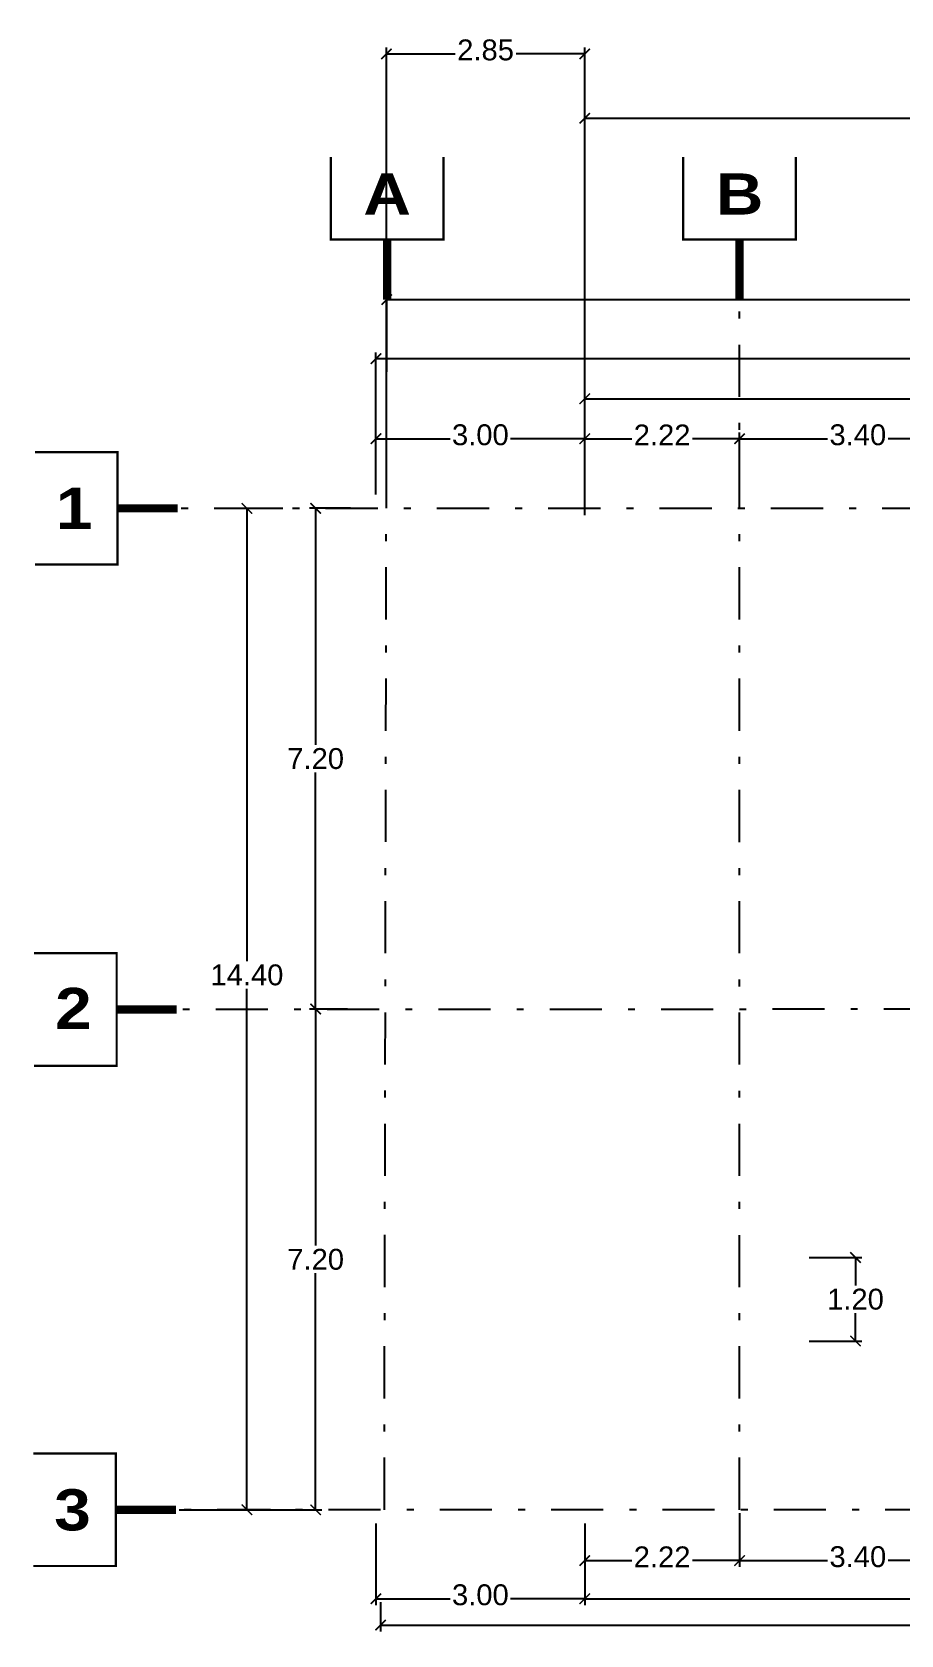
# Model space of a CAD drawing. Header units: millimetres. Extents: x -101 to 3415, y -52 to 1366.
# Drawn here: x -4.94 to 7.54, y -16.54 to 6.5 of the extents above; entities that cross this region are included whole.
import ezdxf
from ezdxf.enums import TextEntityAlignment as Align

# ---------------------------------------------------------------- set-up
doc = ezdxf.new("R2010")
doc.units = ezdxf.units.MM
doc.linetypes.add('XR EJES SUPERIORES$0$DASHDOT2', pattern=[0.5, 0.25, -0.125, 0, -0.125])
for name, color, linetype in [('00_ARQ', 8, 'Continuous'), ('XR EJES SUPERIORES$0$A-COTAS', 8, 'Continuous'), ('XR EJES SUPERIORES$0$A-EJES', 8, 'XR EJES SUPERIORES$0$DASHDOT2'), ('XR PB$0$A-COTA INTERNA', 7, 'Continuous')]:
    doc.layers.add(name, color=color, linetype=linetype)
doc.styles.add('XR EJES SUPERIORES$0$protot1', font='')
doc.styles.add('XR EJES SUPERIORES$0$Standard', font='arial.ttf')
doc.styles.add('XR PB$0$Standard', font='arial.ttf')
doc.styles.add('XR SOTANO 2$0$ARIEL', font='arial.ttf')
doc.styles.get('XR EJES SUPERIORES$0$protot1').set_extended_font_data('Arial Black')
doc.dimstyles.new('XR EJES SUPERIORES$0$PAÑOS50', dxfattribs={"dimscale": 0.5, "dimtxt": 0.6, "dimasz": 0.3, "dimexe": 0.18, "dimexo": 0.1, "dimgap": 0.09, "dimtad": 0, "dimtih": 1, "dimtoh": 1, "dimzin": 0, "dimdsep": 46, "dimtxsty": 'XR EJES SUPERIORES$0$Standard', "dimblk": 'XR EJES SUPERIORES$0$_ArchTick', "dimcen": 0.09, "dimclrd": 256, "dimclre": 256, "dimclrt": 2, "dimadec": 0, "dimazin": 0, "dimtfac": 1, "dimtix": 1, "dimtmove": 2, "dimatfit": 3, "dimldrblk": 'XR EJES SUPERIORES$0$_ArchTick', "dimfxl": 0.18, "dimtvp": 0.18, "dimtolj": 1, "dimtzin": 0, "dimarcsym": 0})
doc.dimstyles.new('XR PB$0$PAÑOS50', dxfattribs={"dimscale": 0.5, "dimtxt": 0.6, "dimasz": 0.3, "dimexe": 0.18, "dimexo": 0.1, "dimgap": 0.09, "dimtad": 0, "dimtih": 1, "dimtoh": 1, "dimzin": 0, "dimdsep": 46, "dimtxsty": 'XR PB$0$Standard', "dimblk": 'XR PB$0$_ArchTick', "dimcen": 0.09, "dimclrd": 8, "dimclre": 8, "dimclrt": 2, "dimadec": 0, "dimazin": 0, "dimtfac": 1, "dimtix": 1, "dimtmove": 2, "dimatfit": 3, "dimldrblk": 'XR PB$0$_ArchTick', "dimfxl": 0.18, "dimtvp": 0.18, "dimtolj": 1, "dimtzin": 0, "dimarcsym": 0})

# ---------------------------------------------------------------- blocks, each defined once
blk = doc.blocks.new('XR EJES SUPERIORES$0$_ArchTick')
at = {"color": 0, "linetype": 'ByBlock', "const_width": 0.15}
blk.add_lwpolyline([(-0.5, -0.5), (0.5, 0.5)], dxfattribs=at)
blk = doc.blocks.new('*D92')
at = {"layer": 'Defpoints', "color": 0, "transparency": 16777216}
for p in [(3, -14.89), (25.387, -14.89), (25.387, -16.02)]:
    blk.add_point(p, dxfattribs=at)
at = {"layer": 'XR EJES SUPERIORES$0$A-COTAS', "lineweight": -2, "transparency": 16777216}
for p, q in [((3, -14.94), (3, -16.11)), ((25.387, -14.94), (25.387, -16.11)), ((3, -16.02), (13.639, -16.02)), ((25.387, -16.02), (14.747, -16.02))]:
    blk.add_line(p, q, dxfattribs=at)
at = {"layer": 'XR EJES SUPERIORES$0$A-COTAS', "lineweight": -2, "transparency": 16777216, "xscale": 0.15, "yscale": 0.15, "zscale": 0.15, "rotation": 180}
blk.add_blockref('XR EJES SUPERIORES$0$_ArchTick', (3, -16.02), dxfattribs=at)
at = {"layer": 'XR EJES SUPERIORES$0$A-COTAS', "lineweight": -2, "transparency": 16777216, "xscale": 0.15, "yscale": 0.15, "zscale": 0.15}
blk.add_blockref('XR EJES SUPERIORES$0$_ArchTick', (25.387, -16.02), dxfattribs=at)
at = {"layer": 'XR EJES SUPERIORES$0$A-COTAS', "color": 2, "transparency": 16777216, "insert": (14.193, -15.965), "char_height": 0.3, "attachment_point": 5, "style": 'XR EJES SUPERIORES$0$Standard'}
blk.add_mtext('\\A1;22.39', dxfattribs=at)
blk = doc.blocks.new('*D93')
at = {"layer": 'Defpoints', "color": 0, "transparency": 16777216}
for p in [(25.387, 5.264), (3, -0.193), (25.387, -0.193)]:
    blk.add_point(p, dxfattribs=at)
at = {"layer": 'XR EJES SUPERIORES$0$A-COTAS', "lineweight": -2, "transparency": 16777216}
for p, q in [((3, -0.143), (3, 5.354)), ((25.387, -0.143), (25.387, 5.354)), ((3, 5.264), (13.639, 5.264)), ((25.387, 5.264), (14.747, 5.264))]:
    blk.add_line(p, q, dxfattribs=at)
at = {"layer": 'XR EJES SUPERIORES$0$A-COTAS', "lineweight": -2, "transparency": 16777216, "xscale": 0.15, "yscale": 0.15, "zscale": 0.15, "rotation": 180}
blk.add_blockref('XR EJES SUPERIORES$0$_ArchTick', (3, 5.264), dxfattribs=at)
at = {"layer": 'XR EJES SUPERIORES$0$A-COTAS', "lineweight": -2, "transparency": 16777216, "xscale": 0.15, "yscale": 0.15, "zscale": 0.15}
blk.add_blockref('XR EJES SUPERIORES$0$_ArchTick', (25.387, 5.264), dxfattribs=at)
at = {"layer": 'XR EJES SUPERIORES$0$A-COTAS', "color": 2, "transparency": 16777216, "insert": (14.193, 5.319), "char_height": 0.3, "attachment_point": 5, "style": 'XR EJES SUPERIORES$0$Standard'}
blk.add_mtext('\\A1;22.39', dxfattribs=at)
blk = doc.blocks.new('XR EJES SUPERIORES$0$EJE_HOR')
at = {"color": 1, "linetype": 'Continuous', "const_width": 0.025}
blk.add_lwpolyline([(-0.616, 0.909), (-0.616, 0.005), (0.616, 0.005), (0.616, 0.909)], dxfattribs=at)
at = {"color": 2, "linetype": 'Continuous', "const_width": 0.09}
blk.add_lwpolyline([(0, 0), (0, -0.652)], dxfattribs=at)
at = {"color": 4, "style": 'XR EJES SUPERIORES$0$protot1', "oblique": 360}
blk.add_attdef('EJE', text='', height=0.45, dxfattribs=at).set_placement((0, 0.279), align=Align.CENTER)
blk = doc.blocks.new('*D94')
at = {"layer": 'Defpoints', "color": 0, "linetype": 'Continuous', "transparency": 16777216}
for p in [(-0.314, -0.343), (-0.867, -7.542), (-0.361, -7.542)]:
    blk.add_point(p, dxfattribs=at)
at = {"layer": 'XR EJES SUPERIORES$0$A-COTAS', "linetype": 'Continuous', "lineweight": -2, "transparency": 16777216}
for p, q in [((-0.364, -0.343), (-0.957, -0.343)), ((-0.867, -0.343), (-0.867, -3.744)), ((-0.867, -7.542), (-0.867, -4.141)), ((-0.411, -7.542), (-0.957, -7.542))]:
    blk.add_line(p, q, dxfattribs=at)
at = {"layer": 'XR EJES SUPERIORES$0$A-COTAS', "linetype": 'Continuous', "lineweight": -2, "transparency": 16777216, "xscale": 0.15, "yscale": 0.15, "zscale": 0.15}
for p, rotation in [((-0.867, -0.343), 90), ((-0.867, -7.542), 270)]:
    blk.add_blockref('XR EJES SUPERIORES$0$_ArchTick', p, dxfattribs=dict(at, rotation=rotation))
at = {"layer": 'XR EJES SUPERIORES$0$A-COTAS', "color": 2, "linetype": 'Continuous', "transparency": 16777216, "insert": (-0.867, -3.943), "char_height": 0.3, "attachment_point": 5, "style": 'XR EJES SUPERIORES$0$Standard'}
blk.add_mtext('\\A1;7.20', dxfattribs=at)
blk = doc.blocks.new('*D96')
at = {"layer": 'Defpoints', "color": 0, "linetype": 'Continuous', "transparency": 16777216}
for p in [(30.418, 2.657), (30.418, 1.638), (0.155, 1.571)]:
    blk.add_point(p, dxfattribs=at)
at = {"layer": 'XR EJES SUPERIORES$0$A-COTAS', "linetype": 'Continuous', "lineweight": -2, "transparency": 16777216}
for p, q in [((0.155, 1.621), (0.155, 2.747)), ((0.155, 2.657), (14.735, 2.657)), ((30.418, 2.657), (15.837, 2.657)), ((30.418, 1.688), (30.418, 2.747))]:
    blk.add_line(p, q, dxfattribs=at)
at = {"layer": 'XR EJES SUPERIORES$0$A-COTAS', "linetype": 'Continuous', "lineweight": -2, "transparency": 16777216, "xscale": 0.15, "yscale": 0.15, "zscale": 0.15, "rotation": 180}
blk.add_blockref('XR EJES SUPERIORES$0$_ArchTick', (0.155, 2.657), dxfattribs=at)
at = {"layer": 'XR EJES SUPERIORES$0$A-COTAS', "linetype": 'Continuous', "lineweight": -2, "transparency": 16777216, "xscale": 0.15, "yscale": 0.15, "zscale": 0.15}
blk.add_blockref('XR EJES SUPERIORES$0$_ArchTick', (30.418, 2.657), dxfattribs=at)
at = {"layer": 'XR EJES SUPERIORES$0$A-COTAS', "color": 2, "linetype": 'Continuous', "transparency": 16777216, "insert": (15.286, 2.712), "char_height": 0.3, "attachment_point": 5, "style": 'XR EJES SUPERIORES$0$Standard'}
blk.add_mtext('\\A1;30.26', dxfattribs=at)
blk = doc.blocks.new('*D97')
at = {"layer": 'Defpoints', "color": 0, "linetype": 'Continuous', "transparency": 16777216}
for p in [(-1.291, -0.344), (-1.855, -14.741), (-1.467, -14.741)]:
    blk.add_point(p, dxfattribs=at)
at = {"layer": 'XR EJES SUPERIORES$0$A-COTAS', "linetype": 'Continuous', "lineweight": -2, "transparency": 16777216}
for p, q in [((-1.341, -0.344), (-1.945, -0.344)), ((-1.855, -0.344), (-1.855, -6.854)), ((-1.855, -14.741), (-1.855, -7.251)), ((-1.517, -14.741), (-1.945, -14.741))]:
    blk.add_line(p, q, dxfattribs=at)
at = {"layer": 'XR EJES SUPERIORES$0$A-COTAS', "linetype": 'Continuous', "lineweight": -2, "transparency": 16777216, "xscale": 0.15, "yscale": 0.15, "zscale": 0.15}
for p, rotation in [((-1.855, -0.344), 90), ((-1.855, -14.741), 270)]:
    blk.add_blockref('XR EJES SUPERIORES$0$_ArchTick', p, dxfattribs=dict(at, rotation=rotation))
at = {"layer": 'XR EJES SUPERIORES$0$A-COTAS', "color": 2, "linetype": 'Continuous', "transparency": 16777216, "insert": (-1.855, -7.053), "char_height": 0.3, "attachment_point": 5, "style": 'XR EJES SUPERIORES$0$Standard'}
blk.add_mtext('\\A1;14.40', dxfattribs=at)
blk = doc.blocks.new('*D102')
at = {"layer": 'Defpoints', "color": 0, "transparency": 16777216}
for p in [(-0.361, -7.542), (-2.88, -14.741), (-0.867, -14.741)]:
    blk.add_point(p, dxfattribs=at)
at = {"layer": 'XR EJES SUPERIORES$0$A-COTAS', "lineweight": -2, "transparency": 16777216}
for p, q in [((-0.411, -7.542), (-0.957, -7.542)), ((-0.867, -7.542), (-0.867, -10.943)), ((-0.867, -14.741), (-0.867, -11.34)), ((-2.83, -14.741), (-0.777, -14.741))]:
    blk.add_line(p, q, dxfattribs=at)
at = {"layer": 'XR EJES SUPERIORES$0$A-COTAS', "lineweight": -2, "transparency": 16777216, "xscale": 0.15, "yscale": 0.15, "zscale": 0.15}
for p, rotation in [((-0.867, -7.542), 90), ((-0.867, -14.741), 270)]:
    blk.add_blockref('XR EJES SUPERIORES$0$_ArchTick', p, dxfattribs=dict(at, rotation=rotation))
at = {"layer": 'XR EJES SUPERIORES$0$A-COTAS', "color": 2, "transparency": 16777216, "insert": (-0.867, -11.142), "char_height": 0.3, "attachment_point": 5, "style": 'XR EJES SUPERIORES$0$Standard'}
blk.add_mtext('\\A1;7.20', dxfattribs=at)
blk = doc.blocks.new('*D98')
at = {"layer": 'Defpoints', "color": 0, "transparency": 16777216}
for p in [(5.225, 0.657), (5.225, 0.657), (8.625, 0.185)]:
    blk.add_point(p, dxfattribs=at)
at = {"layer": 'XR EJES SUPERIORES$0$A-COTAS', "lineweight": -2, "transparency": 16777216}
for p, q in [((5.225, 0.707), (5.225, 0.747)), ((8.625, 0.235), (8.625, 0.747)), ((5.225, 0.657), (6.491, 0.657)), ((8.625, 0.657), (7.359, 0.657))]:
    blk.add_line(p, q, dxfattribs=at)
at = {"layer": 'XR EJES SUPERIORES$0$A-COTAS', "lineweight": -2, "transparency": 16777216, "xscale": 0.15, "yscale": 0.15, "zscale": 0.15, "rotation": 180}
blk.add_blockref('XR EJES SUPERIORES$0$_ArchTick', (5.225, 0.657), dxfattribs=at)
at = {"layer": 'XR EJES SUPERIORES$0$A-COTAS', "lineweight": -2, "transparency": 16777216, "xscale": 0.15, "yscale": 0.15, "zscale": 0.15}
blk.add_blockref('XR EJES SUPERIORES$0$_ArchTick', (8.625, 0.657), dxfattribs=at)
at = {"layer": 'XR EJES SUPERIORES$0$A-COTAS', "color": 2, "transparency": 16777216, "insert": (6.925, 0.712), "char_height": 0.3, "attachment_point": 5, "style": 'XR EJES SUPERIORES$0$Standard'}
blk.add_mtext('\\A1;3.40', dxfattribs=at)
blk = doc.blocks.new('*D103')
at = {"layer": 'Defpoints', "color": 0, "transparency": 16777216}
for p in [(0.15, 6.19), (0.15, -0.193), (3, -0.029)]:
    blk.add_point(p, dxfattribs=at)
at = {"layer": 'XR EJES SUPERIORES$0$A-COTAS', "lineweight": -2, "transparency": 16777216}
for p, q in [((0.15, -0.143), (0.15, 6.28)), ((3, 0.021), (3, 6.28)), ((0.15, 6.19), (1.136, 6.19)), ((3, 6.19), (2.013, 6.19))]:
    blk.add_line(p, q, dxfattribs=at)
at = {"layer": 'XR EJES SUPERIORES$0$A-COTAS', "lineweight": -2, "transparency": 16777216, "xscale": 0.15, "yscale": 0.15, "zscale": 0.15, "rotation": 180}
blk.add_blockref('XR EJES SUPERIORES$0$_ArchTick', (0.15, 6.19), dxfattribs=at)
at = {"layer": 'XR EJES SUPERIORES$0$A-COTAS', "lineweight": -2, "transparency": 16777216, "xscale": 0.15, "yscale": 0.15, "zscale": 0.15}
blk.add_blockref('XR EJES SUPERIORES$0$_ArchTick', (3, 6.19), dxfattribs=at)
at = {"layer": 'XR EJES SUPERIORES$0$A-COTAS', "color": 2, "transparency": 16777216, "insert": (1.575, 6.245), "char_height": 0.3, "attachment_point": 5, "style": 'XR EJES SUPERIORES$0$Standard'}
blk.add_mtext('\\A1;2.85', dxfattribs=at)
blk = doc.blocks.new('*D104')
at = {"layer": 'Defpoints', "color": 0, "transparency": 16777216}
for p in [(3, 0.657), (3, -0.193), (5.225, -0.344)]:
    blk.add_point(p, dxfattribs=at)
at = {"layer": 'XR EJES SUPERIORES$0$A-COTAS', "lineweight": -2, "transparency": 16777216}
for p, q in [((3, -0.143), (3, 0.747)), ((5.225, -0.294), (5.225, 0.747)), ((3, 0.657), (3.677, 0.657)), ((5.225, 0.657), (4.548, 0.657))]:
    blk.add_line(p, q, dxfattribs=at)
at = {"layer": 'XR EJES SUPERIORES$0$A-COTAS', "lineweight": -2, "transparency": 16777216, "xscale": 0.15, "yscale": 0.15, "zscale": 0.15, "rotation": 180}
blk.add_blockref('XR EJES SUPERIORES$0$_ArchTick', (3, 0.657), dxfattribs=at)
at = {"layer": 'XR EJES SUPERIORES$0$A-COTAS', "lineweight": -2, "transparency": 16777216, "xscale": 0.15, "yscale": 0.15, "zscale": 0.15}
blk.add_blockref('XR EJES SUPERIORES$0$_ArchTick', (5.225, 0.657), dxfattribs=at)
at = {"layer": 'XR EJES SUPERIORES$0$A-COTAS', "color": 2, "transparency": 16777216, "insert": (4.112, 0.711), "char_height": 0.3, "attachment_point": 5, "style": 'XR EJES SUPERIORES$0$Standard'}
blk.add_mtext('\\A1;2.22', dxfattribs=at)
blk = doc.blocks.new('XR PB$0$_ArchTick')
at = {"color": 0, "linetype": 'ByBlock', "const_width": 0.15}
blk.add_lwpolyline([(-0.5, -0.5), (0.5, 0.5)], dxfattribs=at)
blk = doc.blocks.new('*D109')
at = {"layer": 'Defpoints', "color": 0, "transparency": 16777216}
for p in [(6.177, -11.115), (6.891, -11.115), (6.177, -12.315)]:
    blk.add_point(p, dxfattribs=at)
at = {"layer": 'XR PB$0$A-COTA INTERNA', "color": 8, "lineweight": -2, "transparency": 16777216}
for p, q in [((6.227, -11.115), (6.981, -11.115)), ((6.891, -11.115), (6.891, -11.517)), ((6.891, -12.315), (6.891, -11.913)), ((6.227, -12.315), (6.981, -12.315))]:
    blk.add_line(p, q, dxfattribs=at)
at = {"layer": 'XR PB$0$A-COTA INTERNA', "color": 8, "lineweight": -2, "transparency": 16777216, "xscale": 0.15, "yscale": 0.15, "zscale": 0.15}
for p, rotation in [((6.891, -11.115), 90), ((6.891, -12.315), 270)]:
    blk.add_blockref('XR PB$0$_ArchTick', p, dxfattribs=dict(at, rotation=rotation))
at = {"layer": 'XR PB$0$A-COTA INTERNA', "color": 2, "transparency": 16777216, "insert": (6.891, -11.715), "char_height": 0.3, "attachment_point": 5, "style": 'XR PB$0$Standard'}
blk.add_mtext('\\A1;1.20', dxfattribs=at)
blk = doc.blocks.new('*D108')
at = {"layer": 'Defpoints', "color": 0, "transparency": 16777216}
for p in [(25.387, 1.231), (3, -0.493), (25.387, -0.493)]:
    blk.add_point(p, dxfattribs=at)
at = {"layer": 'XR PB$0$A-COTA INTERNA', "color": 8, "lineweight": -2, "transparency": 16777216}
for p, q in [((3, -0.443), (3, 1.321)), ((3, 1.231), (13.639, 1.231)), ((25.387, 1.231), (14.747, 1.231)), ((25.387, -0.443), (25.387, 1.321))]:
    blk.add_line(p, q, dxfattribs=at)
at = {"layer": 'XR PB$0$A-COTA INTERNA', "color": 8, "lineweight": -2, "transparency": 16777216, "xscale": 0.15, "yscale": 0.15, "zscale": 0.15, "rotation": 180}
blk.add_blockref('XR PB$0$_ArchTick', (3, 1.231), dxfattribs=at)
at = {"layer": 'XR PB$0$A-COTA INTERNA', "color": 8, "lineweight": -2, "transparency": 16777216, "xscale": 0.15, "yscale": 0.15, "zscale": 0.15}
blk.add_blockref('XR PB$0$_ArchTick', (25.387, 1.231), dxfattribs=at)
at = {"layer": 'XR PB$0$A-COTA INTERNA', "color": 2, "transparency": 16777216, "insert": (14.193, 1.286), "char_height": 0.3, "attachment_point": 5, "style": 'XR PB$0$Standard'}
blk.add_mtext('\\A1;22.39', dxfattribs=at)
blk = doc.blocks.new('*D110')
at = {"layer": 'Defpoints', "color": 0, "transparency": 16777216}
for p in [(-0.001, -14.89), (3, -14.89), (3, -16.02)]:
    blk.add_point(p, dxfattribs=at)
at = {"layer": 'XR EJES SUPERIORES$0$A-COTAS', "lineweight": -2, "transparency": 16777216}
for p, q in [((-0.001, -14.94), (-0.001, -16.11)), ((3, -14.94), (3, -16.11)), ((-0.001, -16.02), (1.066, -16.02)), ((3, -16.02), (1.934, -16.02))]:
    blk.add_line(p, q, dxfattribs=at)
at = {"layer": 'XR EJES SUPERIORES$0$A-COTAS', "lineweight": -2, "transparency": 16777216, "xscale": 0.15, "yscale": 0.15, "zscale": 0.15, "rotation": 180}
blk.add_blockref('XR EJES SUPERIORES$0$_ArchTick', (-0.001, -16.02), dxfattribs=at)
at = {"layer": 'XR EJES SUPERIORES$0$A-COTAS', "lineweight": -2, "transparency": 16777216, "xscale": 0.15, "yscale": 0.15, "zscale": 0.15}
blk.add_blockref('XR EJES SUPERIORES$0$_ArchTick', (3, -16.02), dxfattribs=at)
at = {"layer": 'XR EJES SUPERIORES$0$A-COTAS', "color": 2, "transparency": 16777216, "insert": (1.5, -15.965), "char_height": 0.3, "attachment_point": 5, "style": 'XR EJES SUPERIORES$0$Standard'}
blk.add_mtext('\\A1;3.00', dxfattribs=at)
blk = doc.blocks.new('*D117')
at = {"layer": 'Defpoints', "color": 0, "transparency": 16777216}
for p in [(28.087, -14.89), (0.067, -16.02), (28.087, -16.399)]:
    blk.add_point(p, dxfattribs=at)
at = {"layer": 'XR EJES SUPERIORES$0$A-COTAS', "lineweight": -2, "transparency": 16777216}
for p, q in [((28.087, -14.94), (28.087, -16.489)), ((0.067, -16.07), (0.067, -16.489)), ((0.067, -16.399), (13.525, -16.399)), ((28.087, -16.399), (14.629, -16.399))]:
    blk.add_line(p, q, dxfattribs=at)
at = {"layer": 'XR EJES SUPERIORES$0$A-COTAS', "lineweight": -2, "transparency": 16777216, "xscale": 0.15, "yscale": 0.15, "zscale": 0.15, "rotation": 180}
blk.add_blockref('XR EJES SUPERIORES$0$_ArchTick', (0.067, -16.399), dxfattribs=at)
at = {"layer": 'XR EJES SUPERIORES$0$A-COTAS', "lineweight": -2, "transparency": 16777216, "xscale": 0.15, "yscale": 0.15, "zscale": 0.15}
blk.add_blockref('XR EJES SUPERIORES$0$_ArchTick', (28.087, -16.399), dxfattribs=at)
at = {"layer": 'XR EJES SUPERIORES$0$A-COTAS', "color": 2, "transparency": 16777216, "insert": (14.077, -16.343), "char_height": 0.3, "attachment_point": 5, "style": 'XR EJES SUPERIORES$0$Standard'}
blk.add_mtext('\\A1;28.02', dxfattribs=at)
blk = doc.blocks.new('*D118')
at = {"layer": 'Defpoints', "color": 0, "transparency": 16777216}
for p in [(5.225, -14.741), (3, -14.89), (3, -15.472)]:
    blk.add_point(p, dxfattribs=at)
at = {"layer": 'XR EJES SUPERIORES$0$A-COTAS', "lineweight": -2, "transparency": 16777216}
for p, q in [((3, -14.94), (3, -15.562)), ((5.225, -14.791), (5.225, -15.562)), ((3, -15.472), (3.677, -15.472)), ((5.225, -15.472), (4.548, -15.472))]:
    blk.add_line(p, q, dxfattribs=at)
at = {"layer": 'XR EJES SUPERIORES$0$A-COTAS', "lineweight": -2, "transparency": 16777216, "xscale": 0.15, "yscale": 0.15, "zscale": 0.15, "rotation": 180}
blk.add_blockref('XR EJES SUPERIORES$0$_ArchTick', (3, -15.472), dxfattribs=at)
at = {"layer": 'XR EJES SUPERIORES$0$A-COTAS', "lineweight": -2, "transparency": 16777216, "xscale": 0.15, "yscale": 0.15, "zscale": 0.15}
blk.add_blockref('XR EJES SUPERIORES$0$_ArchTick', (5.225, -15.472), dxfattribs=at)
at = {"layer": 'XR EJES SUPERIORES$0$A-COTAS', "color": 2, "transparency": 16777216, "insert": (4.112, -15.418), "char_height": 0.3, "attachment_point": 5, "style": 'XR EJES SUPERIORES$0$Standard'}
blk.add_mtext('\\A1;2.22', dxfattribs=at)
blk = doc.blocks.new('*D119')
at = {"layer": 'Defpoints', "color": 0, "transparency": 16777216}
for p in [(5.225, -14.741), (8.625, -14.741), (8.625, -15.472)]:
    blk.add_point(p, dxfattribs=at)
at = {"layer": 'XR EJES SUPERIORES$0$A-COTAS', "lineweight": -2, "transparency": 16777216}
for p, q in [((5.225, -14.791), (5.225, -15.562)), ((8.625, -14.791), (8.625, -15.562)), ((5.225, -15.472), (6.491, -15.472)), ((8.625, -15.472), (7.359, -15.472))]:
    blk.add_line(p, q, dxfattribs=at)
at = {"layer": 'XR EJES SUPERIORES$0$A-COTAS', "lineweight": -2, "transparency": 16777216, "xscale": 0.15, "yscale": 0.15, "zscale": 0.15, "rotation": 180}
blk.add_blockref('XR EJES SUPERIORES$0$_ArchTick', (5.225, -15.472), dxfattribs=at)
at = {"layer": 'XR EJES SUPERIORES$0$A-COTAS', "lineweight": -2, "transparency": 16777216, "xscale": 0.15, "yscale": 0.15, "zscale": 0.15}
blk.add_blockref('XR EJES SUPERIORES$0$_ArchTick', (8.625, -15.472), dxfattribs=at)
at = {"layer": 'XR EJES SUPERIORES$0$A-COTAS', "color": 2, "transparency": 16777216, "insert": (6.925, -15.417), "char_height": 0.3, "attachment_point": 5, "style": 'XR EJES SUPERIORES$0$Standard'}
blk.add_mtext('\\A1;3.40', dxfattribs=at)
blk = doc.blocks.new('*D124')
at = {"layer": 'Defpoints', "color": 0, "transparency": 16777216}
for p in [(0, 0.657), (0, -0.193), (3, -0.193)]:
    blk.add_point(p, dxfattribs=at)
at = {"layer": 'XR EJES SUPERIORES$0$A-COTAS', "lineweight": -2, "transparency": 16777216}
for p, q in [((0, -0.143), (0, 0.747)), ((3, -0.143), (3, 0.747)), ((0, 0.657), (1.066, 0.657)), ((3, 0.657), (1.934, 0.657))]:
    blk.add_line(p, q, dxfattribs=at)
at = {"layer": 'XR EJES SUPERIORES$0$A-COTAS', "lineweight": -2, "transparency": 16777216, "xscale": 0.15, "yscale": 0.15, "zscale": 0.15, "rotation": 180}
blk.add_blockref('XR EJES SUPERIORES$0$_ArchTick', (0, 0.657), dxfattribs=at)
at = {"layer": 'XR EJES SUPERIORES$0$A-COTAS', "lineweight": -2, "transparency": 16777216, "xscale": 0.15, "yscale": 0.15, "zscale": 0.15}
blk.add_blockref('XR EJES SUPERIORES$0$_ArchTick', (3, 0.657), dxfattribs=at)
at = {"layer": 'XR EJES SUPERIORES$0$A-COTAS', "color": 2, "transparency": 16777216, "insert": (1.5, 0.712), "char_height": 0.3, "attachment_point": 5, "style": 'XR EJES SUPERIORES$0$Standard'}
blk.add_mtext('\\A1;3.00', dxfattribs=at)
blk = doc.blocks.new('*D125')
at = {"layer": 'Defpoints', "color": 0, "linetype": 'Continuous', "transparency": 16777216}
for p in [(0, 1.809), (0, -0.193), (25.387, -0.193)]:
    blk.add_point(p, dxfattribs=at)
at = {"layer": 'XR EJES SUPERIORES$0$A-COTAS', "linetype": 'Continuous', "lineweight": -2, "transparency": 16777216}
for p, q in [((0, -0.143), (0, 1.899)), ((25.387, -0.143), (25.387, 1.899)), ((0, 1.809), (12.139, 1.809)), ((25.387, 1.809), (13.247, 1.809))]:
    blk.add_line(p, q, dxfattribs=at)
at = {"layer": 'XR EJES SUPERIORES$0$A-COTAS', "linetype": 'Continuous', "lineweight": -2, "transparency": 16777216, "xscale": 0.15, "yscale": 0.15, "zscale": 0.15, "rotation": 180}
blk.add_blockref('XR EJES SUPERIORES$0$_ArchTick', (0, 1.809), dxfattribs=at)
at = {"layer": 'XR EJES SUPERIORES$0$A-COTAS', "linetype": 'Continuous', "lineweight": -2, "transparency": 16777216, "xscale": 0.15, "yscale": 0.15, "zscale": 0.15}
blk.add_blockref('XR EJES SUPERIORES$0$_ArchTick', (25.387, 1.809), dxfattribs=at)
at = {"layer": 'XR EJES SUPERIORES$0$A-COTAS', "color": 2, "linetype": 'Continuous', "transparency": 16777216, "insert": (12.693, 1.864), "char_height": 0.3, "attachment_point": 5, "style": 'XR EJES SUPERIORES$0$Standard'}
blk.add_mtext('\\A1;25.39', dxfattribs=at)
blk = doc.blocks.new('XR SOTANO 2$0$NC')
at = {"layer": '00_ARQ'}
h = blk.add_hatch(color=256, dxfattribs=at)
edge = h.paths.add_edge_path()
edge.add_arc((-335.59, 140.726), 0.3, 0, 360)
edge = h.paths.add_edge_path(flags=16)
edge.add_arc((-335.59, 140.726), 0.26, 0, 360)
for radius in [0.3, 0.26]:
    blk.add_circle((-335.59, 140.726), radius, dxfattribs=at)
blk = doc.blocks.new('XR SOTANO 2$0$Tope_Cajon')
for p, q in [((1271.064, 46.957), (1271.015, 47.003)), ((1271.064, 46.898), (1271.015, 46.853)), ((1271.565, 46.957), (1271.615, 47.003)), ((1271.565, 46.898), (1271.615, 46.853))]:
    blk.add_line(p, q)
for points in [[(1271.615, 46.853), (1271.015, 46.853), (1271.015, 47.003), (1271.615, 47.003)], [(1271.565, 46.898), (1271.064, 46.898), (1271.064, 46.957), (1271.565, 46.957)]]:
    blk.add_lwpolyline(points, close=True)
for centre in [(1271.143, 46.928), (1271.458, 46.928)]:
    blk.add_circle(centre, 0.0178)
blk = doc.blocks.new('XR SOTANO 2$0$Cajon_Grande')
at = {"layer": '00_ARQ', "ltscale": 2}
h = blk.add_hatch(color=256, dxfattribs=at)
h.paths.add_polyline_path([(-36.9, 47.459), (-34.5, 47.459), (-34.5, 42.459), (-36.9, 42.459)])
h.paths.add_polyline_path([(-36.85, 47.409), (-34.55, 47.409), (-34.55, 42.509), (-36.85, 42.509)], flags=16)
at = {"layer": '00_ARQ'}
for points in [[(-36.9, 47.459), (-34.5, 47.459), (-34.5, 42.459), (-36.9, 42.459)], [(-36.9, 47.459), (-34.5, 47.459), (-34.5, 42.459), (-36.9, 42.459)], [(-36.85, 47.409), (-34.55, 47.409), (-34.55, 42.509), (-36.85, 42.509)]]:
    blk.add_lwpolyline(points, close=True, dxfattribs=at)
blk.add_lwpolyline([(-36.9, 42.459), (-35.7, 47.459), (-34.5, 42.459)], dxfattribs=at)
for p in [(-1307.614, -0.144), (-1306.414, -0.144)]:
    blk.add_blockref('XR SOTANO 2$0$Tope_Cajon', p, dxfattribs=at)
at = {"layer": '00_ARQ', "rotation": 270}
blk.add_blockref('XR SOTANO 2$0$NC', (-176.426, -292.232), dxfattribs=at)
at = {"layer": '00_ARQ', "insert": (-35.7, 42.659), "char_height": 0.25, "width": 2.3, "attachment_point": 5, "style": 'XR SOTANO 2$0$ARIEL'}
blk.add_mtext('GR', dxfattribs=at)

msp = doc.modelspace()

# ---------------------------------------------------------------- linework, layer by layer
at = {"layer": 'XR EJES SUPERIORES$0$A-EJES', "color": 251, "linetype": 'XR EJES SUPERIORES$0$DASHDOT2', "ltscale": 3}
for p, q in [((0.12, -14.74), (0.155, 2.657)), ((5.225, -14.741), (5.225, 2.657)), ((30.426, -0.343), (-2.851, -0.344)), ((30.447, -7.541), (-2.865, -7.548)), ((30.467, -14.74), (-2.88, -14.741))]:
    msp.add_line(p, q, dxfattribs=at)

# ---------------------------------------------------------------- block references
at = {"layer": '00_ARQ', "rotation": 90}
for p in [(55.902, 55.111, -1.086), (55.902, 52.711, -1.086), (55.902, 50.311, -1.086), (55.902, 47.911, -1.086), (55.902, 45.511, -1.086)]:
    msp.add_blockref('XR SOTANO 2$0$Cajon_Grande', p, dxfattribs=at)
at = {"layer": 'XR EJES SUPERIORES$0$A-EJES'}
ref = msp.add_blockref('XR EJES SUPERIORES$0$EJE_HOR', (0.16, 3.513), dxfattribs=dict(at, xscale=1.3125, yscale=1.3125, zscale=1.3125))
ref.add_attrib('EJE', 'A', dxfattribs={"layer": '0', "color": 4, "height": 0.591, "style": 'XR EJES SUPERIORES$0$protot1'}).set_placement((0.16, 3.88), align=Align.CENTER)
ref = msp.add_blockref('XR EJES SUPERIORES$0$EJE_HOR', (5.225, 3.513), dxfattribs=dict(at, xscale=1.3125, yscale=1.3125, zscale=1.3125))
ref.add_attrib('EJE', 'B', dxfattribs={"layer": '0', "color": 4, "height": 0.591, "style": 'XR EJES SUPERIORES$0$protot1'}).set_placement((5.225, 3.88), align=Align.CENTER)
ref = msp.add_blockref('XR EJES SUPERIORES$0$EJE_HOR', (-3.707, -0.344), dxfattribs=dict(at, xscale=1.3125, yscale=1.3125, zscale=1.3125, rotation=90))
ref.add_attrib('EJE', '1', dxfattribs={"layer": '0', "color": 4, "height": 0.591, "style": 'XR EJES SUPERIORES$0$protot1'}).set_placement((-4.074, -0.344), align=Align.MIDDLE_RIGHT)
ref = msp.add_blockref('XR EJES SUPERIORES$0$EJE_HOR', (-3.72, -7.548), dxfattribs=dict(at, xscale=-1.3125, yscale=1.3125, zscale=1.3125, rotation=90))
ref.add_attrib('EJE', '2', dxfattribs={"layer": '0', "color": 4, "height": 0.591, "style": 'XR EJES SUPERIORES$0$protot1'}).set_placement((-4.086, -7.533), align=Align.MIDDLE_RIGHT)
ref = msp.add_blockref('XR EJES SUPERIORES$0$EJE_HOR', (-3.732, -14.741), dxfattribs=dict(at, xscale=1.3125, yscale=1.3125, zscale=1.3125, rotation=90))
ref.add_attrib('EJE', '3', dxfattribs={"layer": '0', "color": 4, "height": 0.591, "style": 'XR EJES SUPERIORES$0$protot1'}).set_placement((-4.099, -14.741), align=Align.MIDDLE_RIGHT)

# ---------------------------------------------------------------- dimensions: what is measured, and where the dimension line sits
at = {"layer": 'XR EJES SUPERIORES$0$A-COTAS'}
for base, p1, p2, picture, middle in [((0.15, 6.19), (3, -0.029), (0.15, -0.193), '*D103', (1.575, 6.245)), ((25.387, 5.264), (3, -0.193), (25.387, -0.193), '*D93', (14.193, 5.319)), ((0, 0.657), (3, -0.193), (0, -0.193), '*D124', (1.5, 0.712)), ((3, 0.6571), (5.2247, -0.3439), (3, -0.193), '*D104', (4.1124, 0.7113)), ((5.225, 0.657), (8.625, 0.185), (5.225, 0.657), '*D98', (6.925, 0.712)), ((3, -15.472), (5.2247, -14.741), (3, -14.89), '*D118', (4.1124, -15.4178)), ((8.625, -15.472), (5.225, -14.741), (8.625, -14.741), '*D119', (6.925, -15.417)), ((3, -16.02), (-0.001, -14.89), (3, -14.89), '*D110', (1.5, -15.965)), ((28.087, -16.399), (0.067, -16.02), (28.087, -14.89), '*D117', (14.077, -16.343)), ((25.387, -16.02), (3, -14.89), (25.387, -14.89), '*D92', (14.193, -15.965))]:
    dim = msp.add_linear_dim(base=base, p1=p1, p2=p2, dimstyle='XR EJES SUPERIORES$0$PAÑOS50', dxfattribs=at)
    dim.commit()
    dim.dimension.update_dxf_attribs({"geometry": picture, "text_midpoint": middle})
at = {"layer": 'XR EJES SUPERIORES$0$A-COTAS', "linetype": 'Continuous'}
for base, p1, p2, picture, middle in [((30.418, 2.657), (0.155, 1.571), (30.418, 1.638), '*D96', (15.286, 2.712)), ((0, 1.809), (25.387, -0.193), (0, -0.193), '*D125', (12.693, 1.864))]:
    dim = msp.add_linear_dim(base=base, p1=p1, p2=p2, dimstyle='XR EJES SUPERIORES$0$PAÑOS50', dxfattribs=at)
    dim.commit()
    dim.dimension.update_dxf_attribs({"geometry": picture, "text_midpoint": middle})
dim = msp.add_linear_dim(base=(-1.855, -14.741), p1=(-1.291, -0.344), p2=(-1.467, -14.741), angle=90, dimstyle='XR EJES SUPERIORES$0$PAÑOS50', dxfattribs=at)
dim.commit()
dim.dimension.update_dxf_attribs({"geometry": '*D97', "text_midpoint": (-1.855, -7.053), "dimtype": 160})
dim = msp.add_linear_dim(base=(-0.867, -7.542), p1=(-0.314, -0.343), p2=(-0.361, -7.542), angle=90, dimstyle='XR EJES SUPERIORES$0$PAÑOS50', dxfattribs=at)
dim.commit()
dim.dimension.update_dxf_attribs({"geometry": '*D94', "text_midpoint": (-0.867, -3.943)})
at = {"layer": 'XR EJES SUPERIORES$0$A-COTAS'}
dim = msp.add_linear_dim(base=(-0.867, -14.741), p1=(-0.361, -7.542), p2=(-2.88, -14.741), angle=90, dimstyle='XR EJES SUPERIORES$0$PAÑOS50', dxfattribs=at)
dim.commit()
dim.dimension.update_dxf_attribs({"geometry": '*D102', "text_midpoint": (-0.867, -11.142)})
at = {"layer": 'XR PB$0$A-COTA INTERNA'}
dim = msp.add_linear_dim(base=(25.387, 1.231), p1=(3, -0.493), p2=(25.387, -0.493), dimstyle='XR PB$0$PAÑOS50', override={"dimfxl": 0.09}, dxfattribs=at)
dim.commit()
dim.dimension.update_dxf_attribs({"geometry": '*D108', "text_midpoint": (14.193, 1.286)})
dim = msp.add_linear_dim(base=(6.891, -11.115), p1=(6.177, -12.315), p2=(6.177, -11.115), angle=270, dimstyle='XR PB$0$PAÑOS50', dxfattribs=at)
dim.commit()
dim.dimension.update_dxf_attribs({"geometry": '*D109', "text_midpoint": (6.891, -11.715)})

doc.saveas('drawing.dxf')
